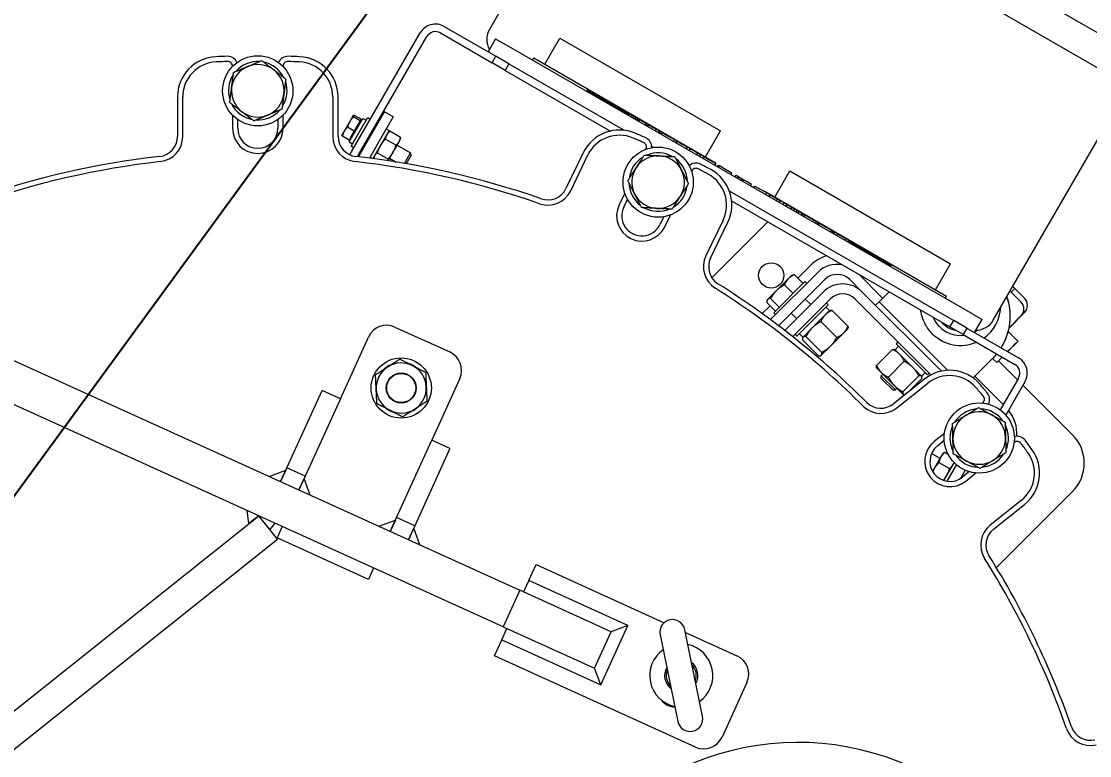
# Model space of a CAD drawing. Header units: inches. Extents: x 19 to 503, y 7 to 322.
# Drawn here: x 89.31 to 115.94, y 241.84 to 260.15 of the extents above; entities that cross this region are included whole.
import ezdxf

# ---------------------------------------------------------------- set-up
doc = ezdxf.new("R2010")
doc.units = ezdxf.units.IN
doc.header["$LTSCALE"] = 15
doc.header["$MEASUREMENT"] = 0
for name, color, linetype, lineweight in [('Dimension (ANSI)', 7, 'Continuous', 25), ('Symbol (ANSI)', 7, 'Continuous', 25), ('Visible', 7, 'Continuous', 18)]:
    doc.layers.add(name, color=color, linetype=linetype, lineweight=lineweight)
doc.styles.add('MEMCOR Medium', font='arial.ttf')
doc.styles.add('Standard D-E', font='arial.ttf')
doc.dimstyles.new('Default (ANSI)', dxfattribs={"dimscale": 15, "dimtxt": 0.15, "dimasz": 0.098425, "dimexe": 0.125, "dimexo": 0.0625, "dimgap": 0.031496, "dimtad": 0, "dimtih": 1, "dimtoh": 1, "dimdec": 4, "dimrnd": 1e-08, "dimzin": 3, "dimdsep": 46, "dimlunit": 5, "dimtxsty": 'MEMCOR Medium', "dimcen": 0.09, "dimdle": 0.393701, "dimclrd": 256, "dimclre": 256, "dimclrt": 256, "dimadec": 0, "dimazin": 1, "dimtfac": 0.8, "dimtofl": 0, "dimtmove": 0, "dimatfit": 3, "dimfxl": 1, "dimfrac": 1, "dimtolj": 1, "dimtzin": 4, "dimlwd": -1, "dimlwe": -1, "dimarcsym": 0})
doc.dimstyles.new('in [mm] D-E NeptuneBenson$7', dxfattribs={"dimscale": 15, "dimtxt": 0.15, "dimasz": 0.098425, "dimexe": 0.125, "dimexo": 0.063, "dimgap": 0.031496, "dimtad": 0, "dimtih": 1, "dimtoh": 1, "dimdec": 4, "dimrnd": 1e-08, "dimzin": 3, "dimdsep": 46, "dimlunit": 5, "dimtxsty": 'Standard D-E', "dimcen": 0.09, "dimdle": 0.393701, "dimclrd": 256, "dimclre": 256, "dimclrt": 256, "dimadec": 1, "dimazin": 1, "dimtfac": 1, "dimtofl": 0, "dimtmove": 0, "dimatfit": 3, "dimfxl": 1, "dimfrac": 1, "dimtolj": 1, "dimtzin": 4, "dimlwd": -1, "dimlwe": -1, "dimarcsym": 0})

# ---------------------------------------------------------------- blocks, each defined once
blk = doc.blocks.new('*D26')
at = {"layer": 'Defpoints', "color": 0, "transparency": 16777216}
for p in [(101.191, 297.506), (80.078, 254.398)]:
    blk.add_point(p, dxfattribs=at)
at = {"layer": 'Dimension (ANSI)', "transparency": 16777216}
for p, q in [((105.948, 307.218), (101.84, 298.832)), ((107.932, 307.218), (105.948, 307.218))]:
    blk.add_line(p, q, dxfattribs=at)
blk.add_solid([(101.619, 298.94), (102.061, 298.723), (101.191, 297.506)], dxfattribs=at)
at = {"layer": 'Dimension (ANSI)', "transparency": 16777216, "insert": (108.405, 312.21), "char_height": 2.25, "attachment_point": 1, "style": 'MEMCOR Medium'}
blk.add_mtext('\\A1; \\fArial|b0|i0;\\H2.2500;R48 in\\P[R1219.2 mm]{\\P\\fArial|b0|i0;\\H2.2500;RADIAL CLEARANCE REQUIRED}', dxfattribs=at)

msp = doc.modelspace()

# ---------------------------------------------------------------- linework, layer by layer
at = {"layer": 'Visible'}
for p, q in [((117.287477, 259.195583), (104.730109, 266.445583)), ((104.355109, 265.796064), (116.912477, 258.546064)), ((104.230109, 265.579558), (100.980109, 259.950393)), ((97.554079, 256.917756), (99.255007, 259.863849)), ((99.758893, 259.861606), (101.043516, 259.119928)), ((99.852643, 260.023985), (101.137266, 259.282308)), ((97.716459, 256.824006), (99.417387, 259.770099)), ((101.134115, 259.71714), (100.946615, 259.39238)), ((101.134115, 259.71714), (101.350622, 259.59214)), ((113.041964, 252.84214), (101.350622, 259.59214)), ((102.35618, 259.083749), (102.73118, 259.733268)), ((102.73118, 259.733268), (106.736548, 257.420768)), ((101.043516, 259.119928), (101.137266, 259.282308)), ((101.372606, 258.929928), (101.043516, 259.119928)), ((101.163122, 259.26738), (101.137266, 259.282308)), ((101.466356, 259.092308), (101.163122, 259.26738)), ((101.466356, 259.092308), (101.372606, 258.929928)), ((101.466356, 259.092308), (104.338339, 257.434167)), ((102.054298, 259.185872), (102.085548, 259.239999)), ((102.085548, 259.239999), (106.632181, 256.614999)), ((94.575839, 259.030153), (94.575839, 259.027316)), ((95.835839, 259.027316), (95.835839, 259.030153)), ((101.372606, 258.929928), (103.994678, 257.416074)), ((93.205839, 258.27019), (93.205839, 257.279557)), ((93.335839, 257.279557), (93.335839, 258.27019)), ((97.075839, 258.27019), (97.075839, 257.279557)), ((97.205839, 257.279557), (97.205839, 258.27019)), ((103.407462, 258.404622), (103.413712, 258.415448)), ((103.413712, 258.415448), (103.432462, 258.447923)), ((104.46081, 257.810905), (103.413712, 258.415448)), ((103.432462, 258.447923), (103.660913, 258.316027)), ((103.642163, 258.283551), (103.660913, 258.316027)), ((103.661173, 258.272576), (103.679923, 258.305052)), ((103.679923, 258.305052), (103.742088, 258.269161)), ((103.723338, 258.236685), (103.742088, 258.269161)), ((103.742088, 258.269161), (103.828636, 258.219192)), ((113.537477, 252.700393), (116.787477, 258.329558)), ((103.809886, 258.186716), (103.828636, 258.219192)), ((103.828636, 258.219192), (103.912109, 258.170999)), ((103.893359, 258.138523), (103.912109, 258.170999)), ((103.93148, 258.116514), (103.95023, 258.14899)), ((103.95023, 258.14899), (104.13343, 258.043219)), ((104.11468, 258.010744), (104.13343, 258.043219)), ((104.158952, 257.985183), (104.177702, 258.017659)), ((104.177702, 258.017659), (104.245798, 257.978344)), ((94.575839, 257.812861), (94.575839, 257.487064)), ((95.835839, 257.487064), (95.835839, 257.812861)), ((97.483391, 257.14332), (97.823391, 257.732218)), ((97.582169, 257.800416), (97.496203, 257.651519)), ((97.531797, 257.039163), (97.937797, 257.742375)), ((97.583443, 257.802624), (97.582169, 257.800416)), ((97.583443, 257.802624), (97.586016, 257.804109)), ((97.76006, 257.672533), (97.593002, 257.768984)), ((97.781864, 257.710299), (97.614806, 257.80675)), ((97.823391, 257.732218), (97.904797, 257.685218)), ((98.007079, 257.702375), (97.937797, 257.742375)), ((98.114591, 257.46017), (98.364591, 257.893183)), ((98.581097, 257.768183), (98.331097, 257.33517)), ((98.581097, 257.768183), (98.364591, 257.893183)), ((104.227048, 257.945868), (104.245798, 257.978344)), ((104.245798, 257.978344), (104.291268, 257.952092)), ((104.291268, 257.952092), (104.336739, 257.925839)), ((104.317989, 257.893363), (104.336739, 257.925839)), ((104.336739, 257.925839), (104.404835, 257.886524)), ((104.386085, 257.854048), (104.404835, 257.886524)), ((104.406633, 257.842185), (104.425383, 257.874661)), ((104.425383, 257.874661), (104.47956, 257.843381)), ((104.45456, 257.80008), (104.47956, 257.843381)), ((104.47956, 257.843381), (104.526473, 257.816296)), ((104.501473, 257.772995), (104.526473, 257.816296)), ((104.526473, 257.816296), (104.578013, 257.786539)), ((104.553013, 257.743238), (104.578013, 257.786539)), ((104.578013, 257.786539), (104.628713, 257.757268)), ((104.603713, 257.713967), (104.628713, 257.757268)), ((104.628713, 257.757268), (104.675836, 257.730061)), ((104.650836, 257.68676), (104.675836, 257.730061)), ((104.675836, 257.730061), (104.724858, 257.701758)), ((94.705839, 257.487064), (94.705839, 257.702018)), ((95.705839, 257.702018), (95.705839, 257.487064)), ((97.496203, 257.651519), (97.356978, 257.410374)), ((97.609933, 257.412505), (97.442875, 257.508956)), ((97.684996, 257.542519), (97.609933, 257.412505)), ((97.76006, 257.672533), (97.684996, 257.542519)), ((97.718832, 256.774695), (98.114591, 257.46017)), ((97.770962, 257.691416), (97.76006, 257.672533)), ((97.781864, 257.710299), (97.770962, 257.691416)), ((97.772237, 257.693624), (97.793891, 257.681122)), ((98.409097, 257.47027), (98.478379, 257.43027)), ((104.706108, 257.669282), (104.657086, 257.697585)), ((104.699858, 257.658457), (104.724858, 257.701758)), ((104.724858, 257.701758), (104.891682, 257.605443)), ((104.866682, 257.562141), (104.891682, 257.605443)), ((104.932315, 257.538682), (104.872932, 257.572967)), ((104.891682, 257.605443), (104.951065, 257.571158)), ((104.926065, 257.527857), (104.951065, 257.571158)), ((104.951065, 257.571158), (105.061947, 257.50714)), ((105.061947, 257.50714), (105.14259, 257.460581)), ((105.11759, 257.41728), (105.14259, 257.460581)), ((105.14259, 257.460581), (105.214028, 257.419336)), ((97.356978, 257.410374), (97.302443, 257.315918)), ((97.302443, 257.315918), (97.302443, 257.312947)), ((97.48161, 257.190243), (97.314551, 257.286694)), ((97.545771, 257.301374), (97.48161, 257.190243)), ((97.491237, 257.206918), (97.512891, 257.194416)), ((97.609933, 257.412505), (97.545771, 257.301374)), ((98.331097, 257.33517), (97.988207, 256.741267)), ((98.060209, 257.419399), (98.083341, 257.406044)), ((98.478379, 257.43027), (98.074016, 256.729892)), ((98.651694, 257.062091), (98.383773, 257.216776)), ((98.447379, 257.376577), (98.482237, 257.400984)), ((98.762904, 257.254712), (98.494982, 257.409396)), ((98.72879, 257.145994), (98.758282, 257.197077)), ((98.758282, 257.197077), (98.761991, 257.239468)), ((105.189028, 257.376035), (105.214028, 257.419336)), ((105.254016, 257.352947), (105.195278, 257.38686)), ((105.214028, 257.419336), (105.244649, 257.401657)), ((105.225899, 257.369181), (105.244649, 257.401657)), ((105.247766, 257.342122), (105.254016, 257.352947)), ((105.263347, 257.333127), (105.288347, 257.376428)), ((105.288347, 257.376428), (105.438674, 257.289636)), ((105.438674, 257.289636), (105.589002, 257.202845)), ((105.564002, 257.159544), (105.589002, 257.202845)), ((106.361548, 256.771249), (106.736548, 257.420768)), ((97.483391, 257.14332), (97.564797, 257.09632)), ((97.49991, 256.823932), (97.554079, 256.917756)), ((97.601079, 256.999163), (97.531797, 257.039163)), ((97.872709, 257.094639), (97.895841, 257.081284)), ((98.574129, 256.878113), (98.72879, 257.145994)), ((98.680032, 257.061544), (99.012972, 256.869321)), ((104.881395, 256.965564), (104.880163, 256.963008)), ((105.022341, 257.039259), (105.072365, 257.010378)), ((105.62079, 257.126757), (105.64579, 257.170058)), ((105.631309, 257.120684), (105.656309, 257.163985)), ((105.64579, 257.170058), (105.656307, 257.163986)), ((105.656309, 257.163985), (105.785599, 257.089339)), ((105.785599, 257.089339), (105.906562, 257.019501)), ((105.881562, 256.9762), (105.906562, 257.019501)), ((105.889012, 256.971898), (105.914012, 257.0152)), ((105.906562, 257.019501), (105.914012, 257.0152)), ((105.959826, 256.931015), (105.984826, 256.974316)), ((105.984826, 256.974316), (106.095708, 256.910298)), ((97.716459, 256.824006), (97.689941, 256.778075)), ((98.003097, 256.767057), (98.065483, 256.731039)), ((98.103379, 256.780751), (98.09967, 256.73836)), ((98.453582, 256.718951), (98.185661, 256.873636)), ((98.456781, 256.67486), (98.574129, 256.878113)), ((98.492532, 256.736784), (98.653532, 256.643831)), ((98.862568, 256.608813), (99.012972, 256.869321)), ((99.027009, 256.816945), (98.902811, 256.601827)), ((99.027009, 256.816945), (99.012972, 256.869321)), ((103.317332, 256.875282), (102.887512, 255.982752)), ((103.004638, 255.926347), (103.434458, 256.818877)), ((106.095708, 256.910298), (106.17635, 256.863739)), ((106.15135, 256.820438), (106.17635, 256.863739)), ((106.17635, 256.863739), (106.247789, 256.822494)), ((106.222789, 256.779193), (106.247789, 256.822494)), ((106.297108, 256.736284), (106.322108, 256.779586)), ((106.322108, 256.779586), (106.472435, 256.692794)), ((106.472435, 256.692794), (106.622763, 256.606003)), ((106.015384, 256.416314), (106.016615, 256.418871)), ((106.597763, 256.562701), (106.622763, 256.606003)), ((106.600931, 256.560872), (106.632181, 256.614999)), ((106.664193, 256.524348), (106.689193, 256.567649)), ((106.684353, 256.512708), (106.709353, 256.556009)), ((106.689193, 256.567649), (106.709351, 256.556011)), ((106.709353, 256.556009), (106.861434, 256.468206)), ((106.861434, 256.468206), (107.017897, 256.377872)), ((108.093538, 255.771284), (108.468538, 256.420803)), ((108.468538, 256.420803), (112.473906, 254.108303)), ((106.992897, 256.334571), (107.017897, 256.377872)), ((107.101401, 256.271925), (107.126401, 256.315227)), ((107.126401, 256.315227), (107.192142, 256.277271)), ((107.167142, 256.23397), (107.192142, 256.277271)), ((107.173278, 256.230427), (107.198278, 256.273729)), ((107.192142, 256.277271), (107.198278, 256.273729)), ((107.198278, 256.273729), (107.239037, 256.250196)), ((107.239037, 256.250196), (107.276729, 256.228435)), ((107.251729, 256.185134), (107.276729, 256.228435)), ((107.276729, 256.228435), (107.323185, 256.201613)), ((107.298185, 256.158312), (107.323185, 256.201613)), ((107.323185, 256.201613), (107.402513, 256.155814)), ((107.402513, 256.155814), (107.513834, 256.091542)), ((104.353231, 255.868822), (104.211873, 255.575288)), ((106.957624, 255.921922), (112.551481, 252.692308)), ((107.488834, 256.048241), (107.513834, 256.091542)), ((107.568412, 256.002297), (107.593412, 256.045598)), ((107.593412, 256.045598), (107.743739, 255.958806)), ((107.743739, 255.958806), (107.894067, 255.872015)), ((107.816655, 255.916708), (107.822905, 255.927534)), ((107.822905, 255.927534), (112.369538, 253.302534)), ((107.869067, 255.828714), (107.894067, 255.872015)), ((104.328999, 255.518883), (104.422264, 255.712551)), ((107.015381, 255.67207), (112.457731, 252.529928)), ((107.942509, 255.786311), (107.967509, 255.829613)), ((107.967509, 255.829613), (108.078392, 255.765594)), ((108.078392, 255.765594), (108.159034, 255.719036)), ((108.134034, 255.675734), (108.159034, 255.719036)), ((108.159034, 255.719036), (108.230473, 255.677791)), ((108.205473, 255.63449), (108.230473, 255.677791)), ((108.299076, 255.580448), (108.324076, 255.623749)), ((108.324076, 255.623749), (108.395514, 255.582504)), ((105.347094, 255.028595), (105.488452, 255.322128)), ((108.370514, 255.539203), (108.395514, 255.582504)), ((108.395514, 255.582504), (108.469144, 255.539994)), ((108.469144, 255.539994), (108.515162, 255.513425)), ((108.490162, 255.470124), (108.515162, 255.513425)), ((108.515162, 255.513425), (108.587477, 255.471674)), ((108.562477, 255.428373), (108.587477, 255.471674)), ((108.617074, 255.396851), (108.642074, 255.440152)), ((108.623648, 255.393056), (108.648648, 255.436357)), ((108.642074, 255.440152), (108.648648, 255.436357)), ((108.648648, 255.436357), (108.697735, 255.408017)), ((108.672735, 255.364716), (108.697735, 255.408017)), ((108.697735, 255.408017), (108.769611, 255.366519)), ((108.744611, 255.323218), (108.769611, 255.366519)), ((108.769611, 255.366519), (108.806426, 255.345264)), ((108.781426, 255.301963), (108.806426, 255.345264)), ((105.323233, 255.278667), (105.229968, 255.085)), ((106.804081, 255.196152), (106.374261, 254.303622)), ((106.491387, 254.247217), (106.921207, 255.139747)), ((106.525354, 253.753665), (107.920936, 255.149248)), ((108.826381, 255.276008), (108.851381, 255.319309)), ((108.851381, 255.319309), (108.984616, 255.242386)), ((108.984616, 255.242386), (109.061314, 255.198105)), ((109.036314, 255.154803), (109.061314, 255.198105)), ((109.061314, 255.198105), (109.132752, 255.15686)), ((109.107752, 255.113558), (109.132752, 255.15686)), ((109.14482, 255.092157), (109.15107, 255.102983)), ((109.15107, 255.102983), (109.16982, 255.135458)), ((109.188321, 255.081475), (109.15107, 255.102983)), ((109.16982, 255.135458), (109.207071, 255.113951)), ((109.182071, 255.07065), (109.207071, 255.113951)), ((109.207071, 255.113951), (109.357398, 255.02716)), ((109.357398, 255.02716), (109.507726, 254.940368)), ((109.482726, 254.897067), (109.507726, 254.940368)), ((109.57206, 254.859924), (109.488976, 254.907892)), ((109.507726, 254.940368), (109.562919, 254.908503)), ((109.544169, 254.876027), (109.562919, 254.908503)), ((109.562919, 254.908503), (109.59081, 254.892399)), ((109.56581, 254.849098), (109.59081, 254.892399)), ((109.59081, 254.892399), (109.661372, 254.851661)), ((109.636372, 254.808359), (109.661372, 254.851661)), ((109.661372, 254.851661), (109.865169, 254.733999)), ((82.619592, 254.649499), (101.739404, 245.964293)), ((109.840169, 254.690697), (109.865169, 254.733999)), ((109.865169, 254.733999), (109.935292, 254.693513)), ((109.910292, 254.650212), (109.935292, 254.693513)), ((110.991374, 254.040483), (109.916542, 254.661037)), ((109.935292, 254.693513), (109.973929, 254.671206)), ((109.955179, 254.63873), (109.973929, 254.671206)), ((109.973929, 254.671206), (110.0194, 254.644953)), ((110.0194, 254.644953), (110.06487, 254.618701)), ((110.04612, 254.586225), (110.06487, 254.618701)), ((110.06487, 254.618701), (110.132966, 254.579386)), ((110.114216, 254.54691), (110.132966, 254.579386)), ((110.131689, 254.536822), (110.150439, 254.569298)), ((110.150439, 254.569298), (110.263127, 254.504237)), ((110.244377, 254.471761), (110.263127, 254.504237)), ((110.263127, 254.504237), (110.331223, 254.464922)), ((110.312473, 254.432446), (110.331223, 254.464922)), ((110.336535, 254.418554), (110.355285, 254.45103)), ((110.355285, 254.45103), (110.536728, 254.346274)), ((110.517978, 254.313798), (110.536728, 254.346274)), ((110.56203, 254.288364), (110.58078, 254.32084)), ((110.58078, 254.32084), (110.642945, 254.284949)), ((110.624195, 254.252473), (110.642945, 254.284949)), ((110.642945, 254.284949), (110.729493, 254.234981)), ((108.983315, 254.066848), (108.666537, 253.750069)), ((110.710743, 254.202505), (110.729493, 254.234981)), ((110.729493, 254.234981), (110.812966, 254.186788)), ((110.794216, 254.154312), (110.812966, 254.186788)), ((110.828383, 254.134585), (110.847133, 254.167061)), ((110.847133, 254.167061), (110.99299, 254.082851)), ((110.97424, 254.050375), (110.99299, 254.082851)), ((110.985124, 254.029657), (110.991374, 254.040483)), ((112.098906, 253.458784), (112.473906, 254.108303)), ((109.160092, 253.890071), (107.983306, 252.713285)), ((108.430139, 253.735338), (108.131788, 253.436987)), ((108.519489, 253.824689), (108.430139, 253.735338)), ((108.519489, 253.824689), (108.537494, 253.829513)), ((108.798771, 253.617835), (108.583334, 253.833272)), ((110.779195, 253.246775), (110.18235, 253.84362)), ((101.325822, 245.053826), (82.49736, 253.606686)), ((108.063454, 252.882518), (108.842942, 253.662005)), ((109.336868, 253.713294), (108.185558, 252.561984)), ((108.547642, 253.366706), (108.332205, 253.582143)), ((108.887484, 253.617463), (108.842942, 253.662005)), ((110.271456, 253.400961), (109.959122, 253.713294)), ((114.072079, 253.489425), (113.98369, 253.401037)), ((114.072579, 253.488925), (113.98419, 253.400537)), ((114.021961, 253.539543), (114.072079, 253.489425)), ((114.072079, 253.489425), (114.072579, 253.488925)), ((114.072579, 253.488925), (114.315454, 253.246049)), ((107.900771, 253.20597), (107.895946, 253.187966)), ((107.911779, 253.216978), (107.900771, 253.20597)), ((108.131788, 253.436987), (107.911779, 253.216978)), ((108.202069, 253.021133), (107.986632, 253.23657)), ((109.295648, 253.400961), (108.339218, 252.44453)), ((108.537741, 252.289499), (109.472425, 253.224184)), ((108.851293, 253.227719), (108.98685, 253.092163)), ((110.094679, 253.224184), (111.982932, 251.335931)), ((112.243591, 251.428825), (110.271456, 253.400961)), ((110.690806, 253.158386), (110.939119, 253.406699)), ((112.338288, 253.248407), (112.369538, 253.302534)), ((114.226392, 253.158335), (113.957256, 253.427471)), ((114.31582, 253.245683), (114.315454, 253.246049)), ((107.97539, 253.058923), (107.778928, 252.86246)), ((108.107625, 252.926688), (107.892188, 253.142125)), ((109.420885, 253.083559), (108.641397, 252.304072)), ((109.453596, 252.939493), (109.348239, 252.834137)), ((109.452825, 252.938723), (109.364437, 253.027111)), ((109.376343, 253.128102), (109.420885, 253.083559)), ((109.453596, 252.939493), (109.467909, 252.943329)), ((109.518661, 252.944884), (109.915543, 252.548002)), ((110.60169, 253.070726), (110.690079, 253.159114)), ((110.690079, 253.159114), (110.866751, 252.982442)), ((110.866751, 252.982442), (112.400737, 251.448456)), ((114.227066, 253.157661), (114.226392, 253.158335)), ((108.107996, 252.837976), (108.063454, 252.882518)), ((108.49774, 252.874166), (108.633297, 252.738609)), ((109.348239, 252.834137), (109.023007, 252.508905)), ((109.237492, 252.663714), (109.634374, 252.266832)), ((112.457731, 252.529928), (112.551481, 252.692308)), ((112.854464, 252.51738), (112.551481, 252.692308)), ((113.041964, 252.84214), (113.258471, 252.71714)), ((113.070971, 252.39238), (113.258471, 252.71714)), ((113.92828, 252.504589), (114.31582, 252.89213)), ((114.226392, 252.804781), (113.928811, 252.5072)), ((114.315454, 252.892496), (114.227066, 252.804108)), ((98.624972, 252.527484), (99.990673, 251.907112)), ((109.023007, 252.508905), (108.794298, 252.280195)), ((109.804796, 252.37758), (109.910153, 252.482936)), ((109.910153, 252.482936), (109.913988, 252.49725)), ((112.786821, 252.339928), (112.457731, 252.529928)), ((112.880571, 252.502308), (112.786821, 252.339928)), ((112.880571, 252.502308), (112.854464, 252.51738)), ((112.880571, 252.502308), (114.165194, 251.76063)), ((113.907514, 252.416553), (114.15125, 252.172817)), ((97.26503, 250.742628), (97.962948, 252.279041)), ((108.596855, 252.348614), (108.641397, 252.304072)), ((108.7897, 252.275598), (108.701312, 252.363986)), ((108.780073, 252.206295), (109.176955, 251.809413)), ((108.785463, 252.271361), (108.781628, 252.257048)), ((108.794298, 252.280195), (108.785463, 252.271361)), ((108.868198, 252.29442), (109.26508, 251.897538)), ((109.479564, 252.052348), (109.804796, 252.37758)), ((111.161575, 252.157288), (111.117033, 252.112746)), ((112.016632, 252.362892), (112.01658, 252.362944)), ((112.786821, 252.339928), (114.071444, 251.59825)), ((109.250855, 251.823638), (109.479564, 252.052348)), ((111.025379, 251.967948), (110.628497, 251.571066)), ((111.084322, 251.96868), (111.075689, 251.970993)), ((111.202312, 251.85069), (111.084322, 251.96868)), ((111.176947, 252.052831), (111.088559, 251.964443)), ((111.896521, 251.333258), (111.117033, 252.112746)), ((109.24202, 251.814804), (109.227707, 251.810969)), ((109.24202, 251.814804), (109.250855, 251.823638)), ((111.319569, 251.673757), (110.922687, 251.276875)), ((111.530993, 251.522009), (111.202312, 251.85069)), ((113.033535, 251.258475), (113.519233, 251.744173)), ((113.519285, 251.744121), (113.033595, 251.258431)), ((113.519285, 251.744121), (113.62092, 251.642487)), ((113.66697, 251.688361), (114.139391, 251.215939)), ((110.627765, 251.512122), (110.625452, 251.520756)), ((110.627765, 251.512122), (110.745755, 251.394133)), ((110.785055, 251.354833), (110.744366, 251.314144)), ((110.745755, 251.394133), (111.074436, 251.065452)), ((111.74707, 251.305932), (111.530993, 251.522009)), ((111.840072, 251.389706), (111.751684, 251.301318)), ((111.941063, 251.3778), (111.896521, 251.333258)), ((100.239116, 251.245088), (99.541198, 249.708675)), ((110.744363, 251.24937), (110.744366, 251.314144)), ((111.033146, 250.960588), (110.744363, 251.24937)), ((110.744366, 251.314144), (111.097919, 250.960591)), ((111.822244, 251.231301), (111.047735, 250.61365)), ((111.074436, 251.065452), (111.290513, 250.849375)), ((111.128789, 250.512012), (111.903298, 251.129662)), ((111.682741, 251.310585), (111.285859, 250.913703)), ((111.751723, 251.241604), (111.423165, 250.913046)), ((111.752455, 251.300547), (111.74707, 251.305932)), ((111.752455, 251.300547), (111.754768, 251.291914)), ((113.782221, 250.597302), (113.077344, 251.30218)), ((114.16295, 251.256744), (113.705938, 250.465175)), ((114.32533, 251.162994), (113.84714, 250.334745)), ((114.276651, 251.078679), (115.512324, 249.843007)), ((95.933004, 249.019228), (96.809796, 250.949418)), ((97.26503, 250.742628), (96.809796, 250.949418)), ((111.033146, 250.960588), (111.097919, 250.960591)), ((111.138608, 251.00128), (111.097919, 250.960591)), ((111.290513, 250.849375), (111.295898, 250.84399)), ((111.295898, 250.84399), (111.304531, 250.841677)), ((97.26503, 250.742628), (96.388238, 248.812437)), ((113.270588, 250.634021), (113.268369, 250.632251)), ((113.422253, 250.603717), (113.416155, 250.609815)), ((112.31887, 249.875051), (112.064152, 249.67192)), ((98.664406, 247.778484), (99.541198, 249.708675)), ((99.996432, 249.501884), (99.119639, 247.571694)), ((99.996432, 249.501884), (99.541198, 249.708675)), ((112.145205, 249.570282), (112.313264, 249.704304)), ((114.053966, 249.647144), (114.056185, 249.648913)), ((112.209081, 249.250544), (111.996165, 249.373471)), ((112.232311, 249.290779), (112.06462, 249.00033)), ((112.287331, 249.386077), (112.232311, 249.290779)), ((112.287331, 249.386077), (112.295321, 249.391671)), ((112.326602, 249.404465), (112.410968, 249.355757)), ((112.40985, 249.356402), (112.410363, 249.356915)), ((95.491322, 248.802494), (95.905087, 248.957771)), ((95.775843, 248.67325), (95.933004, 249.019228)), ((95.905087, 248.957771), (95.775843, 248.67325)), ((96.388238, 248.812437), (95.933004, 249.019228)), ((112.06462, 249.00033), (112.023793, 248.929616)), ((112.181001, 249.152277), (112.448923, 248.997592)), ((112.307116, 248.702344), (112.56357, 249.146537)), ((112.388911, 248.684017), (112.620516, 249.08517)), ((112.620516, 249.08517), (112.623839, 249.090926)), ((112.836429, 248.959142), (112.717025, 248.752329)), ((112.836429, 248.959142), (112.717025, 248.752329)), ((96.388238, 248.812437), (96.231077, 248.46646)), ((96.231077, 248.46646), (96.360321, 248.750981)), ((96.515598, 248.337216), (96.360321, 248.750981)), ((112.936753, 248.922472), (112.768695, 248.78845)), ((112.849749, 248.686812), (113.104468, 248.889944)), ((115.512324, 248.428793), (113.61388, 246.53035)), ((114.235149, 248.205613), (113.460641, 247.587963)), ((94.984829, 247.628412), (94.944635, 247.952491)), ((113.541694, 247.486325), (114.316203, 248.103975)), ((83.110527, 238.159457), (95.229156, 247.823247)), ((95.229156, 247.823247), (94.984829, 247.628412)), ((95.696759, 247.236862), (95.229156, 247.823247)), ((95.504693, 247.477716), (95.229156, 247.823247)), ((95.631529, 247.640468), (95.504693, 247.477716)), ((98.222724, 247.561751), (98.636489, 247.717028)), ((98.507245, 247.432507), (98.664406, 247.778484)), ((98.636489, 247.717028), (98.507245, 247.432507)), ((99.119639, 247.571694), (98.664406, 247.778484)), ((95.817496, 247.555992), (95.688252, 247.271471)), ((99.119639, 247.571694), (98.962479, 247.225716)), ((98.962479, 247.225716), (99.091723, 247.510237)), ((99.247, 247.096472), (99.091723, 247.510237)), ((83.57813, 237.573072), (95.696759, 247.236862)), ((97.96442, 246.237518), (95.688252, 247.271471)), ((97.96442, 246.237518), (95.688252, 247.271471)), ((101.959695, 246.207456), (102.140636, 246.605786)), ((102.140636, 246.605786), (105.332672, 245.155798)), ((98.093664, 246.522039), (97.96442, 246.237518)), ((101.959695, 246.207456), (101.83045, 245.922935)), ((104.429337, 245.085617), (101.959695, 246.207456)), ((101.739404, 245.964293), (101.325822, 245.053826)), ((104.015572, 244.93034), (101.739404, 245.964293)), ((101.287625, 244.727947), (101.416869, 245.012468)), ((101.325822, 245.053826), (103.601991, 244.019873)), ((103.757267, 243.606108), (104.429337, 245.085617)), ((104.429337, 245.085617), (104.015572, 244.93034)), ((106.290664, 242.821869), (105.848474, 244.981795)), ((101.106683, 244.329618), (101.287625, 244.727947)), ((101.287625, 244.727947), (103.757267, 243.606108)), ((103.601991, 244.019873), (104.015572, 244.93034)), ((105.231352, 244.855454), (105.673543, 242.695529)), ((105.862085, 244.915312), (107.148206, 244.331089)), ((106.114253, 242.054921), (101.106683, 244.329618)), ((103.757267, 243.606108), (103.601991, 244.019873)), ((107.396649, 243.669065), (106.776277, 242.303364))]:
    msp.add_line(p, q, dxfattribs=at)
for centre, radius in [((80.077822, 254.398344), 48), ((95.205839, 258.420088), 0.875), ((105.184308, 256.142568), 0.875), ((108.00285, 253.816947), 0.315), ((98.781614, 251.008821), 0.75), ((98.781614, 251.008821), 0.375127), ((98.781614, 251.008821), 0.375), ((98.781614, 251.008821), 0.3625), ((113.186418, 249.761097), 0.875)]:
    msp.add_circle(centre, radius, dxfattribs=at)
for centre, radius, start, end in [((99.633893, 259.645099), 0.4375, 60, 150), ((99.633893, 259.645099), 0.25, 60, 150), ((101.413122, 259.700393), 0.5, 150, 210), ((94.205839, 258.27019), 1, 92.5060801, 180), ((94.205839, 258.27019), 0.87, 92.5060801, 180), ((95.205839, 235.422064), 23.87, 91.8196045, 92.5060801), ((95.205839, 235.422064), 23.74, 91.8196045, 92.5060801), ((94.455839, 259.030153), 0.25, 22.2531536, 91.8196045), ((94.455839, 259.030153), 0.12, 0, 91.8196045), ((95.205839, 258.420088), 0.7295, 86.7719985, 138.6537158), ((95.205839, 258.420088), 0.656, 52.7128571, 112.7128571), ((95.205839, 258.420088), 0.7295, 26.7719985, 78.6537158), ((95.955839, 259.030153), 0.25, 88.1803955, 157.7468464), ((95.955839, 259.030153), 0.12, 88.1803955, 180), ((95.205839, 235.422064), 23.74, 87.4939199, 88.1803955), ((95.205839, 235.422064), 23.87, 87.4939199, 88.1803955), ((96.205839, 258.27019), 0.87, 0, 87.4939199), ((96.205839, 258.27019), 1, 0, 87.4939199), ((95.205839, 258.420088), 0.7295, 146.7719985, 198.6537158), ((95.205839, 258.420088), 0.656, 112.7128571, 172.7128571), ((95.205839, 258.420088), 0.656, 352.7128571, 52.7128571), ((95.205839, 258.420088), 0.7295, 326.7719985, 18.6537158), ((95.205839, 258.420088), 0.656, 172.7128571, 232.7128571), ((95.205839, 258.420088), 0.656, 292.7128571, 352.7128571), ((95.205839, 258.420088), 0.7295, 206.7719985, 258.6537158), ((95.205839, 258.420088), 0.656, 232.7128571, 292.7128571), ((95.205839, 258.420088), 0.7295, 266.7719985, 318.6537158), ((95.205839, 257.487064), 0.63, 180, 0), ((95.205839, 257.487064), 0.5, 180, 0), ((92.705839, 257.279557), 0.5, 276.5249788, 0), ((92.705839, 257.279557), 0.63, 276.5249788, 0), ((97.705839, 257.279557), 0.63, 180, 263.4750212), ((97.705839, 257.279557), 0.5, 180, 263.4750212), ((104.2183, 256.441398), 1, 66.7917944, 154.2857143), ((104.2183, 256.441398), 0.87, 66.7917944, 154.2857143), ((95.205839, 235.422064), 23.74, 66.1053188, 66.7917944), ((95.205839, 235.422064), 23.87, 66.1053188, 66.7917944), ((104.773278, 257.01763), 0.25, 356.5388679, 66.1053188), ((104.773278, 257.01763), 0.12, 334.2857143, 66.1053188), ((95.205839, 235.422064), 21.5, 96.5249788, 109.1893069), ((95.205839, 235.422064), 21.37, 96.5249788, 109.1893069), ((95.205839, 235.422064), 21.37, 70.8106931, 83.4750212), ((95.205839, 235.422064), 21.5, 70.8106931, 83.4750212), ((105.184308, 256.142568), 0.7295, 121.0577128, 172.9394301), ((105.184308, 256.142568), 0.656, 86.9985714, 146.9985714), ((105.184308, 256.142568), 0.7295, 61.0577128, 112.9394301), ((105.184308, 256.142568), 0.656, 26.9985714, 86.9985714), ((105.184308, 256.142568), 0.7295, 1.0577128, 52.9394301), ((105.184308, 256.142568), 0.656, 146.9985714, 206.9985714), ((105.184308, 256.142568), 0.656, 326.9985714, 26.9985714), ((106.124732, 256.366805), 0.25, 62.4661098, 132.0325607), ((106.124732, 256.366805), 0.12, 62.4661098, 154.2857143), ((95.205839, 235.422064), 23.74, 61.7796342, 62.4661098), ((95.205839, 235.422064), 23.87, 61.7796342, 62.4661098), ((106.020238, 255.573631), 1, 334.2857143, 61.7796342), ((105.184308, 256.142568), 0.7295, 181.0577128, 232.9394301), ((106.020238, 255.573631), 0.87, 334.2857143, 61.7796342), ((102.437027, 256.199694), 0.63, 250.8106931, 334.2857143), ((102.437027, 256.199694), 0.5, 250.8106931, 334.2857143), ((105.184308, 256.142568), 0.7295, 301.0577128, 352.9394301), ((105.184308, 256.142568), 0.656, 206.9985714, 266.9985714), ((105.184308, 256.142568), 0.656, 266.9985714, 326.9985714), ((104.779483, 255.301942), 0.63, 154.2857143, 334.2857134), ((104.779483, 255.301942), 0.5, 154.2857143, 334.2857143), ((105.184308, 256.142568), 0.7295, 241.0577128, 292.9394301), ((106.941872, 254.030275), 0.63, 154.2857143, 237.7607354), ((109.647995, 253.402167), 0.94, 106.295179, 135), ((106.941872, 254.030275), 0.5, 154.2857143, 237.7607354), ((109.647995, 253.402167), 0.69, 79.7315136, 135), ((109.647995, 253.402167), 0.44, 45, 135), ((95.205839, 235.422064), 21.37, 45.0964074, 57.7607354), ((95.205839, 235.422064), 21.5, 45.0964074, 57.7607354), ((109.783552, 252.913057), 0.69, 45, 135), ((109.783552, 252.913057), 0.44, 45, 135), ((114.138678, 253.069273), 0.25, 315, 45), ((114.139044, 253.068907), 0.25, 315, 45), ((112.723738, 253.069998), 1, 305.5928381, 357.1868391), ((114.049615, 252.981558), 0.25, 315, 45), ((114.050289, 252.980884), 0.25, 315, 45), ((112.723582, 253.070154), 0.75, 203.2289335, 276.7710513), ((113.104464, 252.950393), 0.5, 270, 330), ((98.418182, 252.072251), 0.5, 65.57, 155.57), ((99.783883, 251.451879), 0.5, 335.57, 65.57), ((98.781614, 251.008821), 0.625, 62.6585115, 122.6585115), ((98.781614, 251.008821), 0.6325, 53.8263281, 71.4906949), ((113.946444, 251.381744), 0.25, 330, 60), ((113.946444, 251.381744), 0.4375, 330, 60), ((98.781614, 251.008821), 0.625, 122.6585115, 182.6585115), ((98.781614, 251.008821), 0.6325, 113.8263281, 131.4906949), ((98.781614, 251.008821), 0.625, 2.6585115, 62.6585115), ((112.445734, 250.449469), 1, 41.0775087, 128.5714286), ((98.781614, 251.008821), 0.6325, 173.8263281, 191.4906949), ((98.781614, 251.008821), 0.6325, 353.8263281, 11.4906949), ((112.445734, 250.449469), 0.87, 41.0775087, 128.5714286), ((95.205839, 235.422064), 23.87, 40.3910331, 41.0775087), ((98.781614, 251.008821), 0.625, 182.6585115, 242.6585115), ((98.781614, 251.008821), 0.625, 302.6585115, 2.6585115), ((95.205839, 235.422064), 23.74, 40.3910331, 41.0775087), ((113.195769, 250.72784), 0.12, 308.5714286, 40.3910331), ((113.195769, 250.72784), 0.25, 330.8245822, 40.3910331), ((98.781614, 251.008821), 0.6325, 293.8263281, 311.4906949), ((110.73599, 251.004566), 0.63, 225.0964074, 308.5714286), ((110.73599, 251.004566), 0.5, 225.0964074, 308.5714286), ((98.781614, 251.008821), 0.6325, 233.8263281, 251.4906949), ((98.781614, 251.008821), 0.625, 242.6585115, 302.6585115), ((113.186418, 249.761097), 0.656, 121.2842857, 181.2842857), ((113.186418, 249.761097), 0.7295, 95.3434271, 147.2251444), ((113.186418, 249.761097), 0.656, 61.2842857, 121.2842857), ((113.186418, 249.761097), 0.7295, 35.3434271, 87.2251444), ((113.186418, 249.761097), 0.656, 1.2842857, 61.2842857), ((113.185942, 249.86422), 0.94, 356.3877895, 38.9682705), ((113.186418, 249.761097), 0.7295, 155.3434271, 207.2251444), ((113.186418, 249.761097), 0.7295, 335.3434271, 27.2251444), ((113.186418, 249.761097), 0.656, 181.2842857, 241.2842857), ((113.186418, 249.761097), 0.656, 301.2842857, 1.2842857), ((114.131004, 249.555093), 0.25, 36.751824, 106.318275), ((114.805217, 249.1359), 1, 315, 45), ((112.45695, 249.179366), 0.63, 128.5714286, 308.5714286), ((112.45695, 249.179366), 0.5, 128.5714286, 308.5714286), ((114.131004, 249.555093), 0.12, 36.751824, 128.5714286), ((95.205839, 235.422064), 23.74, 36.0653484, 36.751824), ((113.692713, 248.885806), 1, 308.5714286, 36.0653484), ((95.205839, 235.422064), 23.87, 36.0653484, 36.751824), ((113.186418, 249.761097), 0.7295, 215.3434271, 267.2251444), ((113.186418, 249.761097), 0.656, 241.2842857, 301.2842857), ((113.186418, 249.761097), 0.7295, 275.3434271, 327.2251444), ((113.692713, 248.885806), 0.87, 308.5714286, 36.0653484), ((113.853439, 247.095409), 0.63, 128.5714286, 212.0464497), ((113.853439, 247.095409), 0.5, 128.5714286, 212.0464497), ((95.205839, 235.422064), 21.5, 19.3821217, 32.0464497), ((95.205839, 235.422064), 21.37, 19.3821217, 32.0464497), ((105.539913, 244.918625), 0.314961, 11.57, 191.57), ((105.761008, 243.838662), 0.787402, 125.1481785, 257.9918215), ((105.761008, 243.838662), 0.787402, 305.1481785, 77.9918215), ((105.761008, 243.838662), 0.415343, 330.8858347, 52.2541653), ((106.941415, 243.875855), 0.5, 335.57, 65.57), ((105.761008, 243.838662), 0.415343, 150.8858347, 232.2541653), ((105.761008, 243.838662), 0.375, 158.6990349, 224.4409651), ((105.761008, 243.838662), 0.375, 338.6990349, 44.4409651), ((105.613202, 243.490695), 0.435, 218.0493613, 268.2299568), ((105.982104, 242.758699), 0.314961, 191.57, 11.57), ((115.959016, 242.723133), 0.5, 199.3821217, 282.8571429), ((106.321044, 242.510155), 0.5, 245.57, 335.57), ((115.959016, 242.723133), 0.63, 199.3821217, 282.8571429), ((108.665839, 235.422064), 6.75, 45.4765044, 314.5234956)]:
    msp.add_arc(centre, radius, start, end, dxfattribs=at)
for centre, major_axis, ratio, start_param, end_param in [((112.458573, 252.804833), (-1.06066, -1.06066), 0.999999827, 1.798591716, 2.685605444), ((112.458625, 252.804781), (1.06066, 1.06066), 0.999999827, 5.298074524, 5.827260955), ((112.72301, 253.070726), (-0.479083, -0.417359), 0.999999829, 0, 0.661089427), ((112.723582, 253.070154), (-0.617789, -0.425249), 0.999999838, 1.466007432, 1.570796327), ((112.458625, 252.804781), (1.06066, 1.06066), 0.999999827, 4.940197065, 5.298074524), ((112.723738, 253.069998), (-0.919968, -0.391994), 0.999999875, 0.382599935, 1.570796327), ((113.886085, 251.907652), (0.265165, 0.265165), 0.000588235, 4.746317224, 7.820368625), ((112.458573, 252.804833), (-1.06066, -1.06066), 0.999999827, 1.570796327, 1.672920617), ((112.458625, 252.804781), (1.06066, 1.06066), 0.999999827, 4.71238898, 4.814526121), ((113.886085, 251.907652), (-0.265165, -0.265165), 0.000588235, 5.217622511, 7.349063338)]:
    msp.add_ellipse(centre, major_axis=major_axis, ratio=ratio, start_param=start_param, end_param=end_param, dxfattribs=at)
for points, weights in [([(94.952548, 259.025216), (95.114692, 259.093085), (95.301919, 259.171454)], [1, 1.0379548493, 1]), ([(95.301919, 259.171454), (95.463402, 259.048494), (95.60325, 258.942008)], [1, 1.0379548493, 1]), ([(94.555137, 258.503297), (94.577433, 258.677652), (94.603178, 258.878979)], [1, 1.0379548493, 1]), ([(94.603178, 258.878979), (94.790405, 258.957348), (94.952548, 259.025216)], [1, 1.0379548493, 1]), ([(95.60325, 258.942008), (95.743098, 258.835522), (95.90458, 258.712563)], [1, 1.0379548493, 1]), ([(95.90458, 258.712563), (95.878836, 258.511235), (95.85654, 258.33688)], [1, 1.0379548493, 1]), ([(94.507097, 258.127614), (94.532842, 258.328942), (94.555137, 258.503297)], [1, 1.0379548493, 1]), ([(95.85654, 258.33688), (95.834244, 258.162525), (95.8085, 257.961197)], [1, 1.0379548493, 1]), ([(94.808427, 257.898169), (94.668579, 258.004655), (94.507097, 258.127614)], [1, 1.0379548493, 1]), ([(95.109758, 257.668723), (94.948275, 257.791683), (94.808427, 257.898169)], [1, 1.0379548493, 1]), ([(95.459129, 257.81496), (95.296985, 257.747091), (95.109758, 257.668723)], [1, 1.0379548493, 1]), ([(95.8085, 257.961197), (95.621272, 257.882829), (95.459129, 257.81496)], [1, 1.0379548493, 1]), ([(97.593002, 257.768984), (97.53104, 257.711859), (97.496203, 257.651519)], [1, 1.0379548493, 1]), ([(97.582169, 257.800416), (97.577109, 257.791653), (97.593002, 257.768984)], [1, 1.0379548493, 1]), ([(97.614806, 257.80675), (97.587228, 257.80918), (97.582169, 257.800416)], [1, 1.0379548493, 1]), ([(97.442875, 257.508956), (97.386755, 257.46195), (97.356978, 257.410374)], [1, 1.0379548493, 1]), ([(97.496203, 257.651519), (97.461366, 257.591179), (97.442875, 257.508956)], [1, 1.0379548493, 1]), ([(97.314551, 257.286694), (97.302443, 257.303963), (97.302443, 257.312947)], [1, 1.02865677342, 1.01404051702]), ([(97.356978, 257.410374), (97.3272, 257.358798), (97.314551, 257.286694)], [1, 1.0379548493, 1]), ([(98.383773, 257.216776), (98.309198, 257.137239), (98.263226, 257.057613)], [1, 1.0379548493, 1]), ([(98.417887, 257.325494), (98.39208, 257.280796), (98.383773, 257.216776)], [1, 1.0379548493, 1]), ([(98.494982, 257.409396), (98.443693, 257.370191), (98.417887, 257.325494)], [1, 1.0379548493, 1]), ([(98.482237, 257.400984), (98.488293, 257.405225), (98.494982, 257.409396)], [1.00939565975, 1.00549272141, 1]), ([(98.72879, 257.145994), (98.754596, 257.190691), (98.762904, 257.254712)], [1, 1.0379548493, 1]), ([(98.762904, 257.254712), (98.762635, 257.246833), (98.761991, 257.239468)], [1, 1.00549272141, 1.00939565975]), ([(98.263226, 257.057613), (98.217254, 256.977988), (98.185661, 256.873636)], [1, 1.0379548493, 1]), ([(98.574129, 256.878113), (98.620101, 256.957739), (98.651694, 257.062091)], [1, 1.0379548493, 1]), ([(98.651694, 257.062091), (98.702983, 257.101296), (98.72879, 257.145994)], [1, 1.0379548493, 1]), ([(98.120718, 256.810784), (98.101164, 256.776915), (98.098893, 256.726529)], [1, 1.03676148294, 1.00231168971]), ([(98.185661, 256.873636), (98.140884, 256.845712), (98.120718, 256.810784)], [1, 1.0379548493, 1]), ([(98.448574, 256.676114), (98.452782, 256.695444), (98.453582, 256.718951)], [1.0186717874, 1.01656906256, 1]), ([(98.453582, 256.718951), (98.528157, 256.798488), (98.574129, 256.878113)], [1, 1.0379548493, 1]), ([(104.634149, 256.499865), (104.729886, 256.647279), (104.840434, 256.817499)], [1, 1.0379548493, 1]), ([(104.840434, 256.817499), (105.043123, 256.806872), (105.218656, 256.797668)], [1, 1.0379548493, 1]), ([(105.218656, 256.797668), (105.39419, 256.788464), (105.596879, 256.777837)], [1, 1.0379548493, 1]), ([(105.596879, 256.777837), (105.689019, 256.596989), (105.768815, 256.440371)], [1, 1.0379548493, 1]), ([(104.427863, 256.18223), (104.538411, 256.35245), (104.634149, 256.499865)], [1, 1.0379548493, 1]), ([(105.768815, 256.440371), (105.848611, 256.283753), (105.940752, 256.102905)], [1, 1.0379548493, 1]), ([(104.5998, 255.844765), (104.520004, 256.001383), (104.427863, 256.18223)], [1, 1.0379548493, 1]), ([(105.940752, 256.102905), (105.830204, 255.932686), (105.734467, 255.785271)], [1, 1.0379548493, 1]), ([(104.771737, 255.507299), (104.679596, 255.688146), (104.5998, 255.844765)], [1, 1.0379548493, 1]), ([(105.734467, 255.785271), (105.638729, 255.637856), (105.528181, 255.467637)], [1, 1.0379548493, 1]), ([(105.149959, 255.487468), (104.974425, 255.496671), (104.771737, 255.507299)], [1, 1.0379548493, 1]), ([(105.528181, 255.467637), (105.325492, 255.478264), (105.149959, 255.487468)], [1, 1.0379548493, 1]), ([(108.430139, 253.735338), (108.371864, 253.677064), (108.332205, 253.582143)], [1, 1.04314139574, 1.01001874936]), ([(108.583334, 253.833272), (108.488413, 253.793613), (108.430139, 253.735338)], [1.01001874936, 1.04314139574, 1]), ([(108.537494, 253.829513), (108.556001, 253.834472), (108.583334, 253.833272)], [1.02398736948, 1.02685383459, 1.01001874936]), ([(108.332205, 253.582143), (108.211978, 253.517178), (108.131788, 253.436987)], [1.01001874936, 1.04314139574, 1]), ([(107.911779, 253.216978), (107.889863, 253.195063), (107.892188, 253.142125)], [1, 1.04314139574, 1.01001874936]), ([(107.986632, 253.23657), (107.933695, 253.238894), (107.911779, 253.216978)], [1.01001874936, 1.04314139574, 1]), ([(108.131788, 253.436987), (108.051597, 253.356797), (107.986632, 253.23657)], [1, 1.04314139574, 1.01001874936]), ([(109.518661, 252.944884), (109.413484, 252.899382), (109.348239, 252.834137)], [1, 1.0379548493, 1]), ([(109.467909, 252.943329), (109.48733, 252.948532), (109.518661, 252.944884)], [1.01852611935, 1.02190396054, 1]), ([(109.237492, 252.663714), (109.108702, 252.5946), (109.023007, 252.508905)], [1, 1.0379548493, 1]), ([(109.348239, 252.834137), (109.282993, 252.768891), (109.237492, 252.663714)], [1, 1.0379548493, 1]), ([(109.023007, 252.508905), (108.937312, 252.42321), (108.868198, 252.29442)], [1, 1.0379548493, 1]), ([(109.804796, 252.37758), (109.870042, 252.442825), (109.915543, 252.548002)], [1, 1.0379548493, 1]), ([(109.915543, 252.548002), (109.919192, 252.516671), (109.913988, 252.49725)], [1, 1.02190396054, 1.01852611935]), ([(108.794298, 252.280195), (108.773848, 252.259746), (108.780073, 252.206295)], [1, 1.0379548493, 1]), ([(108.868198, 252.29442), (108.814747, 252.300645), (108.794298, 252.280195)], [1, 1.0379548493, 1]), ([(109.479564, 252.052348), (109.565259, 252.138043), (109.634374, 252.266832)], [1, 1.0379548493, 1]), ([(109.634374, 252.266832), (109.73955, 252.312334), (109.804796, 252.37758)], [1, 1.0379548493, 1]), ([(109.250855, 251.823638), (109.271304, 251.844088), (109.26508, 251.897538)], [1, 1.0379548493, 1]), ([(109.26508, 251.897538), (109.393869, 251.966653), (109.479564, 252.052348)], [1, 1.0379548493, 1]), ([(111.025379, 251.967948), (111.058238, 251.975669), (111.075689, 251.970993)], [1, 1.02550032183, 1.01673538241]), ([(111.202312, 251.85069), (111.134045, 251.918957), (111.025379, 251.967948)], [1, 1.0379548493, 1]), ([(98.444345, 251.53501), (98.585337, 251.625381), (98.74814, 251.729732)], [1, 1.0379548493, 1]), ([(98.74814, 251.729732), (98.919913, 251.640916), (99.068672, 251.563999)], [1, 1.0379548493, 1]), ([(109.176955, 251.809413), (109.230405, 251.803189), (109.250855, 251.823638)], [1, 1.0379548493, 1]), ([(111.319569, 251.673757), (111.270579, 251.782423), (111.202312, 251.85069)], [1, 1.0379548493, 1]), ([(111.530993, 251.522009), (111.446719, 251.606283), (111.319569, 251.673757)], [1, 1.0379548493, 1]), ([(98.14055, 251.340287), (98.303353, 251.444639), (98.444345, 251.53501)], [1, 1.0379548493, 1]), ([(98.157287, 250.979832), (98.149519, 251.14712), (98.14055, 251.340287)], [1, 1.0379548493, 1]), ([(99.068672, 251.563999), (99.217432, 251.487082), (99.389205, 251.398266)], [1, 1.0379548493, 1]), ([(99.389205, 251.398266), (99.398174, 251.205099), (99.405942, 251.037811)], [1, 1.0379548493, 1]), ([(110.625452, 251.520756), (110.620776, 251.538207), (110.628497, 251.571066)], [1.01673538241, 1.02550032183, 1]), ([(110.628497, 251.571066), (110.677487, 251.4624), (110.745755, 251.394133)], [1, 1.0379548493, 1]), ([(110.745755, 251.394133), (110.814022, 251.325866), (110.922687, 251.276875)], [1, 1.0379548493, 1]), ([(111.682741, 251.310585), (111.615267, 251.437735), (111.530993, 251.522009)], [1, 1.0379548493, 1]), ([(110.922687, 251.276875), (110.990161, 251.149726), (111.074436, 251.065452)], [1, 1.0379548493, 1]), ([(111.074436, 251.065452), (111.15871, 250.981177), (111.285859, 250.913703)], [1, 1.0379548493, 1]), ([(111.74707, 251.305932), (111.731063, 251.321939), (111.682741, 251.310585)], [1, 1.0379548493, 1]), ([(111.751723, 251.241604), (111.763077, 251.289925), (111.74707, 251.305932)], [1, 1.0379548493, 1]), ([(98.174024, 250.619376), (98.165055, 250.812544), (98.157287, 250.979832)], [1, 1.0379548493, 1]), ([(99.405942, 251.037811), (99.413709, 250.870523), (99.422679, 250.677355)], [1, 1.0379548493, 1]), ([(111.285859, 250.913703), (111.274505, 250.865382), (111.290513, 250.849375)], [1, 1.0379548493, 1]), ([(111.290513, 250.849375), (111.302641, 250.837247), (111.332394, 250.840658)], [1, 1.02849504901, 1.0142041124]), ([(98.494556, 250.453643), (98.345797, 250.53056), (98.174024, 250.619376)], [1, 1.0379548493, 1]), ([(99.422679, 250.677355), (99.259875, 250.573004), (99.118884, 250.482633)], [1, 1.0379548493, 1]), ([(98.815088, 250.28791), (98.643316, 250.376726), (98.494556, 250.453643)], [1, 1.0379548493, 1]), ([(99.118884, 250.482633), (98.977892, 250.392262), (98.815088, 250.28791)], [1, 1.0379548493, 1]), ([(112.522094, 250.125041), (112.69555, 250.230439), (112.845768, 250.321716)], [1, 1.0379548493, 1]), ([(112.845768, 250.321716), (112.995985, 250.412993), (113.169441, 250.518391)], [1, 1.0379548493, 1]), ([(113.169441, 250.518391), (113.347446, 250.420872), (113.501603, 250.336419)], [1, 1.0379548493, 1]), ([(113.501603, 250.336419), (113.65576, 250.251966), (113.833765, 250.154447)], [1, 1.0379548493, 1]), ([(112.530583, 249.746394), (112.526644, 249.922125), (112.522094, 250.125041)], [1, 1.0379548493, 1]), ([(113.833765, 250.154447), (113.838314, 249.951531), (113.842254, 249.7758)], [1, 1.0379548493, 1]), ([(112.539072, 249.367748), (112.534523, 249.570664), (112.530583, 249.746394)], [1, 1.0379548493, 1]), ([(113.842254, 249.7758), (113.846193, 249.60007), (113.850742, 249.397154)], [1, 1.0379548493, 1]), ([(112.232311, 249.290779), (112.198524, 249.232258), (112.181001, 249.152277)], [1, 1.0379548493, 1]), ([(112.326602, 249.404465), (112.266098, 249.349299), (112.232311, 249.290779)], [1, 1.0379548493, 1]), ([(112.295321, 249.391671), (112.306682, 249.399626), (112.326602, 249.404465)], [1.01838022748, 1.02234391605, 1]), ([(112.409388, 249.356669), (112.409742, 249.357049), (112.410096, 249.35743)], [1.00748784562, 1.00760520396, 1.00772136357]), ([(112.871234, 249.185776), (112.717077, 249.270229), (112.539072, 249.367748)], [1, 1.0379548493, 1]), ([(113.527069, 249.200479), (113.376852, 249.109202), (113.203396, 249.003804)], [1, 1.0379548493, 1]), ([(113.850742, 249.397154), (113.677287, 249.291756), (113.527069, 249.200479)], [1, 1.0379548493, 1]), ([(112.06462, 249.00033), (112.043801, 248.964269), (112.026833, 248.924417)], [1, 1.01759139713, 1.0188761953]), ([(112.181001, 249.152277), (112.108659, 249.076607), (112.06462, 249.00033)], [1, 1.0379548493, 1]), ([(112.375523, 248.82083), (112.419562, 248.897107), (112.448923, 248.997592)], [1, 1.0379548493, 1]), ([(112.448923, 248.997592), (112.509427, 249.052758), (112.543214, 249.111279)], [1, 1.0379548493, 1]), ([(112.543214, 249.111279), (112.553472, 249.129045), (112.562015, 249.148117)], [1, 1.0112261458, 1.01581143533]), ([(113.203396, 249.003804), (113.025391, 249.101323), (112.871234, 249.185776)], [1, 1.0379548493, 1]), ([(112.293646, 248.706786), (112.342047, 248.762846), (112.375523, 248.82083)], [1.0141064888, 1.02859188346, 1])]:
    msp.add_rational_spline(points, weights, degree=2, dxfattribs=at)
msp.add_open_spline([(112.01658, 252.362944), (111.941155, 252.438368), (111.877913, 252.52595), (111.782174, 252.716594), (111.749693, 252.819623), (111.733051, 252.933269), (111.731964, 252.941388), (111.730977, 252.94952)], degree=3, knots=[3.1415926536, 3.1415926536, 3.1415926536, 3.1415926536, 3.4615926294, 3.4615926294, 3.7815926099, 3.7815926099, 3.8061665219, 3.8061665219, 3.8061665219, 3.8061665219], dxfattribs=at)

# ---------------------------------------------------------------- dimensions: what is measured, and where the dimension line sits
at = {"layer": 'Dimension (ANSI)'}
dim = msp.add_radius_dim(center=(80.077822, 254.398344), mpoint=(101.190829, 297.505663), text=' \\fArial|b0|i0;\\H2.2500;<> in\\X[R1219.2 mm]{\\P\\fArial|b0|i0;\\H2.2500;RADIAL CLEARANCE REQUIRED}', dimstyle='Default (ANSI)', override={"dimgap": 0.031496, "dimdec": 4, "dimlfac": 1, "dimpost": '', "dimcen": 0, "dimtol": 0, "dimlim": 0, "dimtp": 0, "dimtm": 0, "dimtdec": 2, "dimtvp": -0.333333}, dxfattribs=at)
dim.commit()
dim.dimension.update_dxf_attribs({"geometry": '*D26', "text_midpoint": (132.650458, 307.218378), "dimtype": 164})

# ---------------------------------------------------------------- leaders
at = {"layer": 'Symbol (ANSI)', "annotation_type": 0, "has_hookline": 1, "hookline_direction": 0, "text_width": 42.369374}
msp.add_leader([(87.622474, 246.25834), (120.508127, 291.235463), (121.984505, 291.235463)], dimstyle='in [mm] D-E NeptuneBenson$7', override={"dimtad": 0}, dxfattribs=at)

doc.saveas('drawing.dxf')
